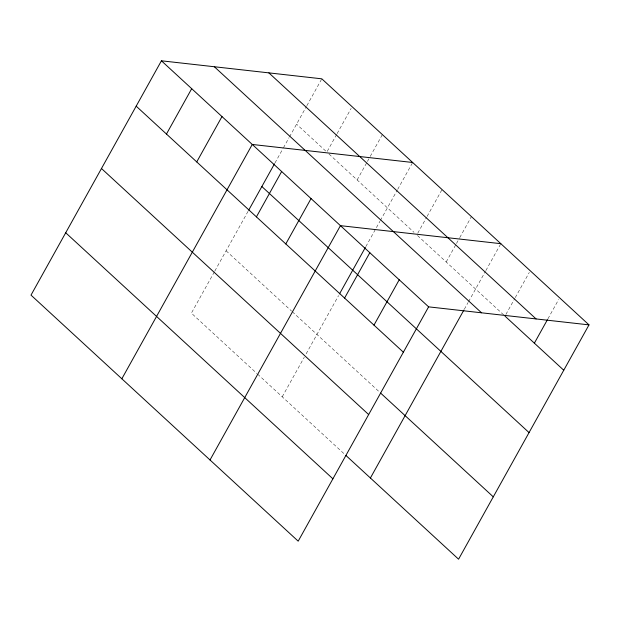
<?xml version="1.0" encoding="UTF-8"?>
<svg xmlns="http://www.w3.org/2000/svg" width="620" height="620" viewBox="0 0 620 620"><rect width="100%" height="100%" fill="white"/><g stroke="black" fill="none" stroke-linecap="round" stroke-linejoin="round"><path stroke-width="0.46" stroke-dasharray="3.1 2.33" d="M214.373 271.854L191.386 313.147L256.882 373.457M214.838 271.01L248.209 211.056M274.993 162.944L282.968 148.622M283.433 147.777L289.06 137.663M289.532 136.819L306.381 106.539M306.853 105.702L321.811 78.825M336.668 134.431L326.849 152.063L296.569 124.178M337.133 133.587L351.153 108.392M357.128 179.955L366.947 162.316M367.412 161.471L369.753 157.279M370.218 156.434L382.37 134.602M282.232 396.808L304.281 357.197M306.156 353.826L338.59 295.562M365.839 246.605L379.905 221.325M380.378 220.48L397.226 190.201M397.699 189.364L412.657 162.487M417.74 233.221L426.622 217.263M427.087 216.427L442.045 189.55M446.191 261.973L456.01 244.334M456.475 243.49L459.281 238.452M459.753 237.615L471.433 216.62M464.326 309.264L468.077 302.521M468.55 301.676L485.398 271.397M485.871 270.56L500.828 243.683M505.912 314.425L514.794 298.468M515.259 297.623L529.286 272.428M547.925 318.812L558.674 299.491M328.964 154.008L414.005 232.329M417.5 235.546L504.277 315.456M226.099 250.79L291.586 311.101M292.291 311.752L379.921 392.445M257.587 374.108L345.216 454.801"/><path stroke-width="0.93" d="M589 324.88L321.811 78.825L161.425 60.799L31 295.12L298.189 541.175L428.614 306.853L589 324.88L458.575 559.201L345.913 455.452M166.462 134.036L191.704 88.683M196.742 161.921L221.983 116.568M121.846 378.781L252.263 144.46L412.657 162.487M248.682 210.211L274.521 163.788M256.417 216.876L281.658 171.523M285.804 243.939L311.046 198.586M210.017 459.978L340.442 225.657L500.828 243.683M339.528 293.865L365.366 247.442M344.588 298.073L369.83 252.72M373.976 325.136L399.218 279.783M370.404 478.005L463.861 310.101M534.363 343.17L547.452 319.649M268.879 72.881L536.075 318.928M504.975 316.099L563.758 370.233M214.35 66.751L481.539 312.798M161.425 60.799L428.614 306.853M261.857 186.542L529.046 432.589M136.175 106.152L403.372 352.207M380.626 393.088L493.288 496.845M101.471 168.508L368.66 414.563M65.712 232.763L332.901 478.811"/></g></svg>
